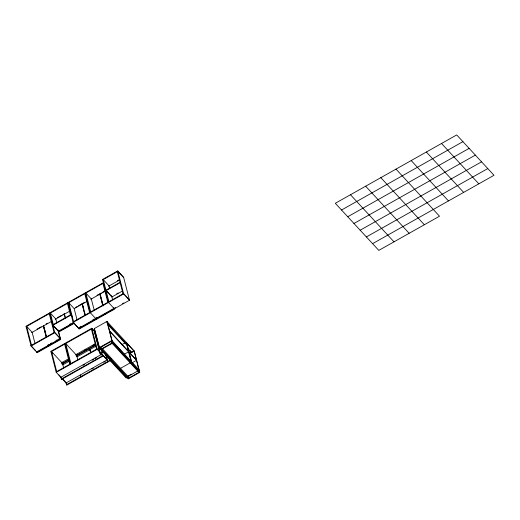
<?xml version="1.0" encoding="UTF-8"?>
<svg xmlns="http://www.w3.org/2000/svg" width="520" height="520" viewBox="0 0 520 520"><rect width="100%" height="100%" fill="white"/><g stroke="black" fill="none" stroke-linecap="round" stroke-linejoin="round"><path stroke-width="0.78" d="M117.748 270.907L102.57 279.454L108.478 302.458L114.328 308.789L129.506 300.248L123.598 277.238L117.748 270.907L123.656 293.911L129.506 300.248M102.687 279.897L117.865 271.349L123.708 277.687M113.302 308.256L113.848 307.95L113.965 308.392L78.605 328.308L73.118 322.374L68.035 302.582L103.395 282.672M26.117 326.697L68.003 303.115M103.513 283.114L68.153 303.024L69.251 304.213M117.39 280.735L118.768 279.955M108.537 286.228L119.574 280.014M120.042 282.276L105.956 290.206L111.806 296.536M37.07 329.101L41.203 326.768M46.105 323.954L47.528 323.213M57.304 317.707L61.451 315.367M62.836 314.594L64.214 313.814L65.37 318.318M75.706 307.339L77.116 306.547M78.526 305.753L81.751 303.882M83.122 303.108L84.494 302.334M96.974 295.308L98.371 294.522M101.231 292.968L99.847 293.748L103.044 305.819M102.616 292.188L104.689 291.025M120.153 282.718L106.073 290.647L111.917 296.978L122.48 291.031M31.597 332.631L51.792 321.262M55.27 319.3L69.979 311.019M74.321 308.575L87.353 301.236M90.785 299.306L105.495 291.025M52.734 324.844L70.948 314.587M49.673 312.923L54.756 332.709L60.242 338.65L36.562 351.981L31.083 346.041L26 326.255L67.886 302.666L71.064 315.036L52.852 325.293L58.331 331.227L73.743 322.55M116.734 293.761L118.144 292.968M31.083 346.041L54.756 332.709M73.118 322.374L123.656 293.911M58.767 330.473L58.22 330.779L53.287 325.442M69.427 324.474L70.824 323.681M58.507 331.637L67.49 326.579L67.821 326.937L58.838 331.994L58.123 330.135M73.834 323.005L67.613 326.508L67.945 326.865L74.165 323.362M36.998 351.228L36.562 351.981M47.593 345.26L48.984 344.474M50.375 343.694L51.766 342.907M55.945 340.554L57.337 339.768M58.734 338.988L60.125 338.201L54.639 332.267L30.966 345.599L35.354 350.35M79.859 327.087L81.231 326.32M92.892 319.748L94.263 318.981M95.635 318.208L97.038 317.414M115.59 307.567L114.212 308.347L114.328 308.789M122.492 303.687L123.87 302.906M58.097 330.59L60.294 339.125L48.575 345.722L48.906 346.079L60.619 339.482L58.227 330.168M95.602 332.351L91.826 328.257L50.85 351.332L56.251 372.359L61.184 377.702M50.98 351.825L91.956 328.757L95.245 332.312M128.863 376.591L126.763 377.774L99.353 348.088L94.335 328.549L106.931 321.451L134.342 351.137L139.769 372.372L128.265 378.846L100.887 349.206L100.445 347.477M106.71 322.12L107.257 321.808L112.164 340.906M68.659 358.716L61.763 362.603L62.127 364.039L62.861 364.825L69.758 360.938M95.394 343.662L75.966 354.601L76.336 356.038L77.064 356.831L95.803 346.275M77.681 354.178L76.297 354.959L65.728 343.519L70.889 363.61M84.624 350.266L86.008 349.486M92.95 345.579L94.341 344.799M68.913 359.704L62.017 363.591L62.745 364.384M95.654 344.65L76.219 355.589L76.947 356.382M62.127 364.039L69.03 360.152M76.336 356.038L95.765 345.091M341.523 210.022L462.93 141.655M56.134 371.917L97.11 348.842L99.853 351.812M56.251 372.359L97.227 349.284L91.826 328.257M99.353 348.088L111.95 340.997L139.36 370.675M100.887 349.206L112.392 342.732L106.931 321.451M101.764 349.258L112.177 343.395M101.972 350.532L102.557 352.807L100.431 354.01L100.1 353.652L102.226 352.456L101.445 349.414M83.05 365.332L84.461 364.533M92.235 360.159L93.645 359.365M95.062 358.566L96.473 357.773M347.737 216.749L469.144 148.382M121.94 344.617L124.735 343.038M125.593 342.557L126.139 342.251L131.04 361.348M61.263 379.041L102.239 355.966L101.797 354.231L60.82 377.306L61.594 379.399L102.57 356.324L102.122 354.588M107.042 359.912L66.066 382.987L66.508 384.716L66.84 385.073L109.941 360.802L109.356 358.527M91.871 368.999L93.281 368.206M103.844 362.251L105.255 361.459M66.508 384.716L109.609 360.445L108.83 357.409M353.951 223.477L475.358 155.109M118.84 369.154L118.294 369.46L110.305 360.815L110.851 360.51M123.903 354.438L128.59 351.8L109.707 331.357M129.818 353.145L133.406 351.117M127.576 348.127L131.703 352.593L134.127 351.221L126.913 343.408M360.165 230.204L481.572 161.837M130.787 362.544L118.365 369.538L126.172 377.988L126.718 377.683M131.566 363.084L136.468 360.328L129.246 352.508M366.379 236.931L487.786 168.565M127.725 376.181L131.222 374.212M137.755 370.981L128.037 376.454L128.486 378.183L138.892 372.32M372.593 243.659L494 175.292L456.716 134.927L335.309 203.294L378.807 250.386L439.51 216.203L396.012 169.111M441.538 143.475L478.822 183.833M426.361 152.016L463.645 192.381M411.19 160.563L448.474 200.928M380.835 177.658L424.333 224.744M365.657 186.199L409.156 233.292M350.487 194.747L393.985 241.839M129.389 299.8L123.539 293.469L73.002 321.925L78.605 328.308M130.039 350.474L131.703 352.593M109.597 330.915L128.472 351.351M129.136 352.066L136.351 359.879M95.752 318.65L90.266 312.715L85.189 292.923M139.25 370.234L111.833 340.554L99.236 347.646L110.637 359.983M112.392 342.732L139.769 372.372M139.224 372.678L111.846 343.038L111.403 341.302M94.335 328.549L97.409 339.599M68.035 302.582L69.134 303.771M102.635 348.946L128.369 376.805L128.667 377.962M71.064 315.036L72.157 316.225M110.299 358.144L111.397 359.333M128.81 378.541L101.433 348.901L100.991 347.165M102.226 352.456L102.557 352.807M109.609 360.445L109.941 360.802M100.952 352.996L107.53 360.12M97.227 349.284L99.97 352.255M101.062 353.444L107.367 360.269M108.134 361.192L108.459 361.55M102.239 355.966L102.57 356.324M107.816 361.998L105.534 354.049M60.294 339.125L60.619 339.482M81.484 376.2L81.809 376.558M80.6 375.343L80.269 374.985L81.042 377.078M81.361 376.266L81.692 376.623M62.088 362.96L51.526 351.52L56.68 371.605M51.519 352.411L52.624 353.606M58.877 374.881L61.074 377.26M62.718 379.041L66.553 383.195M62.283 378.892L66.398 383.344L66.84 385.073M67.216 384.235L67.548 384.592M117.319 271.661L122.993 293.774M134.017 350.779L138.918 369.876M126.796 342.959L131.697 362.063M126.464 342.609L131.482 362.147M109.668 288.21L109.083 285.922L103.233 279.591L108.908 301.704M111.624 295.834L112.606 299.65M127.972 377.696L128.265 378.846M102.966 283.419L107.816 302.322M126.653 377.325L126.763 377.774M100.38 294.879L103.168 305.747M99.73 293.813L102.72 305.461M118.775 368.797L118.892 369.246M109.909 359.262L110.305 360.815M106.06 355.16L107.231 359.723M94.244 310.336L91.331 299L85.846 293.059L90.701 311.961M97.799 341.126L99.567 348.004M100.431 354.01L94.64 332.377L100.1 353.652M84.753 293.677L89.609 312.579M91.409 329.062L96.564 349.147M82.498 304.057L83.895 309.498M84.292 311.044L85.488 315.705M82.166 303.706L85.156 315.347M82.05 303.771L85.04 315.419M90.278 349.869L90.675 351.403M90.162 349.941L90.552 351.468M89.953 349.512L90.74 352.579M89.635 348.816L90.617 352.644M77.09 319.995L74.178 308.653L68.698 302.718L73.554 321.62M67.451 303.42L70.401 314.899M76.895 356.168L77.889 360.029M64.337 313.742L65.494 318.253M65.182 343.831L70.343 363.916M64.636 344.136L69.797 364.228M56.803 322.822L55.816 318.994L50.336 313.06L53.281 324.538M62.491 363.396L63.681 368.03M49.244 313.677L54.093 332.572M61.295 378.241L61.594 379.399M43.725 325.897L44.324 328.224M44.72 329.778L45.916 334.438M43.998 327.516L45.195 332.176M45.598 333.729L46.391 336.83M43.394 325.539L46.384 337.188M43.27 325.605L46.261 337.253M35.055 343.668L32.143 332.325L26.663 326.391L31.512 345.293M48.458 345.793L36.738 352.391L37.07 352.749L48.782 346.151L48.458 345.793M87.23 323.96L78.78 328.718L79.105 329.075L87.562 324.317L87.23 323.96M95.803 319.131L87.353 323.889L87.678 324.246L96.135 319.488L95.803 319.131M104.91 314.002L95.927 319.059L96.252 319.417L105.242 314.36L104.91 314.002M114.017 308.874L105.034 313.937L105.359 314.288L114.341 309.231L114.017 308.874M107.705 323.544L107.159 323.85L126.035 344.292L126.581 343.98L107.705 323.544"/></g></svg>
